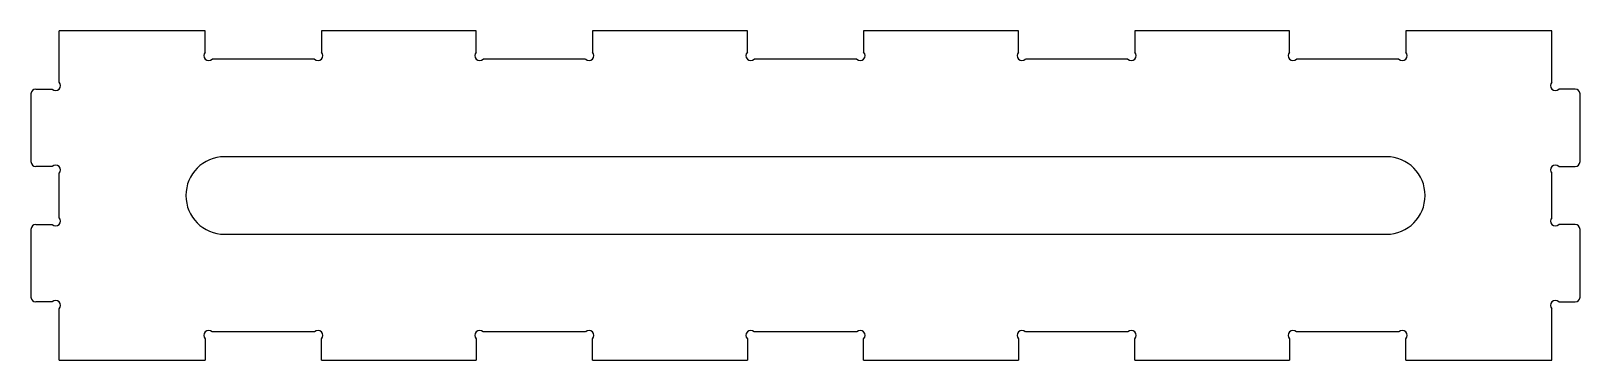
# Model space of a CAD drawing. Header units: inches. Extents: x -20 to 20, y -4.2 to 4.2.
import ezdxf

# ---------------------------------------------------------------- set-up
doc = ezdxf.new("R2010")
doc.units = ezdxf.units.IN
doc.header["$MEASUREMENT"] = 0

msp = doc.modelspace()

# ---------------------------------------------------------------- linework, layer by layer
at = {"color": 7, "linetype": 'Continuous', "lineweight": 25}
for p, q in [((-15.5, 4.25), (-19.275, 4.25)), ((-19.275, 2.927), (-19.275, 4.25)), ((-15.5, 3.702), (-15.5, 4.25)), ((-8.5, 4.25), (-12.5, 4.25)), ((-12.5, 4.25), (-12.5, 3.702)), ((-8.5, 3.702), (-8.5, 4.25)), ((-1.5, 4.25), (-5.5, 4.25)), ((-5.5, 4.25), (-5.5, 3.702)), ((-1.5, 3.702), (-1.5, 4.25)), ((5.5, 4.25), (1.5, 4.25)), ((1.5, 4.25), (1.5, 3.702)), ((5.5, 3.702), (5.5, 4.25)), ((12.5, 4.25), (8.5, 4.25)), ((8.5, 4.25), (8.5, 3.702)), ((12.5, 3.702), (12.5, 4.25)), ((19.275, 4.25), (15.5, 4.25)), ((15.5, 4.25), (15.5, 3.702)), ((19.275, 2.927), (19.275, 4.25)), ((-12.677, 3.525), (-15.323, 3.525)), ((-5.677, 3.525), (-8.323, 3.525)), ((1.323, 3.525), (-1.323, 3.525)), ((8.323, 3.525), (5.677, 3.525)), ((15.323, 3.525), (12.677, 3.525)), ((-20, 2.625), (-20, 0.875)), ((-19.875, 2.75), (-19.452, 2.75)), ((19.875, 2.75), (19.452, 2.75)), ((20, 0.875), (20, 2.625)), ((15, 1), (-15, 1)), ((-19.452, 0.75), (-19.875, 0.75)), ((-19.275, -0.573), (-19.275, 0.573)), ((19.275, -0.573), (19.275, 0.573)), ((19.452, 0.75), (19.875, 0.75)), ((-19.875, -0.75), (-19.452, -0.75)), ((19.875, -0.75), (19.452, -0.75)), ((-20, -0.875), (-20, -2.625)), ((-15, -1), (15, -1)), ((20, -2.625), (20, -0.875)), ((-19.452, -2.75), (-19.875, -2.75)), ((19.452, -2.75), (19.875, -2.75)), ((-19.275, -4.25), (-19.275, -2.927)), ((19.275, -4.25), (19.275, -2.927)), ((-12.677, -3.525), (-15.323, -3.525)), ((-5.677, -3.525), (-8.323, -3.525)), ((1.323, -3.525), (-1.323, -3.525)), ((8.323, -3.525), (5.677, -3.525)), ((15.323, -3.525), (12.677, -3.525)), ((-15.5, -3.702), (-15.5, -4.25)), ((-12.5, -4.25), (-12.5, -3.702)), ((-8.5, -3.702), (-8.5, -4.25)), ((-5.5, -4.25), (-5.5, -3.702)), ((-1.5, -3.702), (-1.5, -4.25)), ((1.5, -4.25), (1.5, -3.702)), ((5.5, -3.702), (5.5, -4.25)), ((8.5, -4.25), (8.5, -3.702)), ((12.5, -3.702), (12.5, -4.25)), ((15.5, -4.25), (15.5, -3.702)), ((-19.275, -4.25), (-15.5, -4.25)), ((-12.5, -4.25), (-8.5, -4.25)), ((-5.5, -4.25), (-1.5, -4.25)), ((1.5, -4.25), (5.5, -4.25)), ((8.5, -4.25), (12.5, -4.25)), ((15.5, -4.25), (19.275, -4.25))]:
    msp.add_line(p, q, dxfattribs=at)
for centre, radius, start, end in [((-15.412, 3.613), 0.125, 135, 315), ((-12.588, 3.613), 0.125, 225, 45), ((-8.412, 3.613), 0.125, 135, 315), ((-5.588, 3.613), 0.125, 225, 45), ((-1.412, 3.613), 0.125, 135, 315), ((1.412, 3.613), 0.125, 225, 45), ((5.588, 3.613), 0.125, 135, 315), ((8.412, 3.613), 0.125, 225, 45), ((12.588, 3.613), 0.125, 135, 315), ((15.412, 3.613), 0.125, 225, 45), ((-19.363, 2.838), 0.125, 225, 45), ((19.363, 2.838), 0.125, 135, 315), ((-19.875, 2.625), 0.125, 90, 180), ((19.875, 2.625), 0.125, 0, 90), ((-19.875, 0.875), 0.125, 180, 270), ((-15, 0), 1, 90, 270), ((15, 0), 1, 270, 90), ((19.875, 0.875), 0.125, 270, 0), ((-19.363, 0.662), 0.125, 315, 135), ((19.363, 0.662), 0.125, 45, 225), ((-19.875, -0.875), 0.125, 90, 180), ((-19.363, -0.662), 0.125, 225, 45), ((19.363, -0.662), 0.125, 135, 315), ((19.875, -0.875), 0.125, 0, 90), ((-19.875, -2.625), 0.125, 180, 270), ((-19.363, -2.838), 0.125, 315, 135), ((19.363, -2.838), 0.125, 45, 225), ((19.875, -2.625), 0.125, 270, 0), ((-15.412, -3.613), 0.125, 45, 225), ((-12.588, -3.613), 0.125, 315, 135), ((-8.412, -3.613), 0.125, 45, 225), ((-5.588, -3.613), 0.125, 315, 135), ((-1.412, -3.613), 0.125, 45, 225), ((1.412, -3.613), 0.125, 315, 135), ((5.588, -3.613), 0.125, 45, 225), ((8.412, -3.613), 0.125, 315, 135), ((12.588, -3.613), 0.125, 45, 225), ((15.412, -3.613), 0.125, 315, 135)]:
    msp.add_arc(centre, radius, start, end, dxfattribs=at)

doc.saveas('drawing.dxf')
